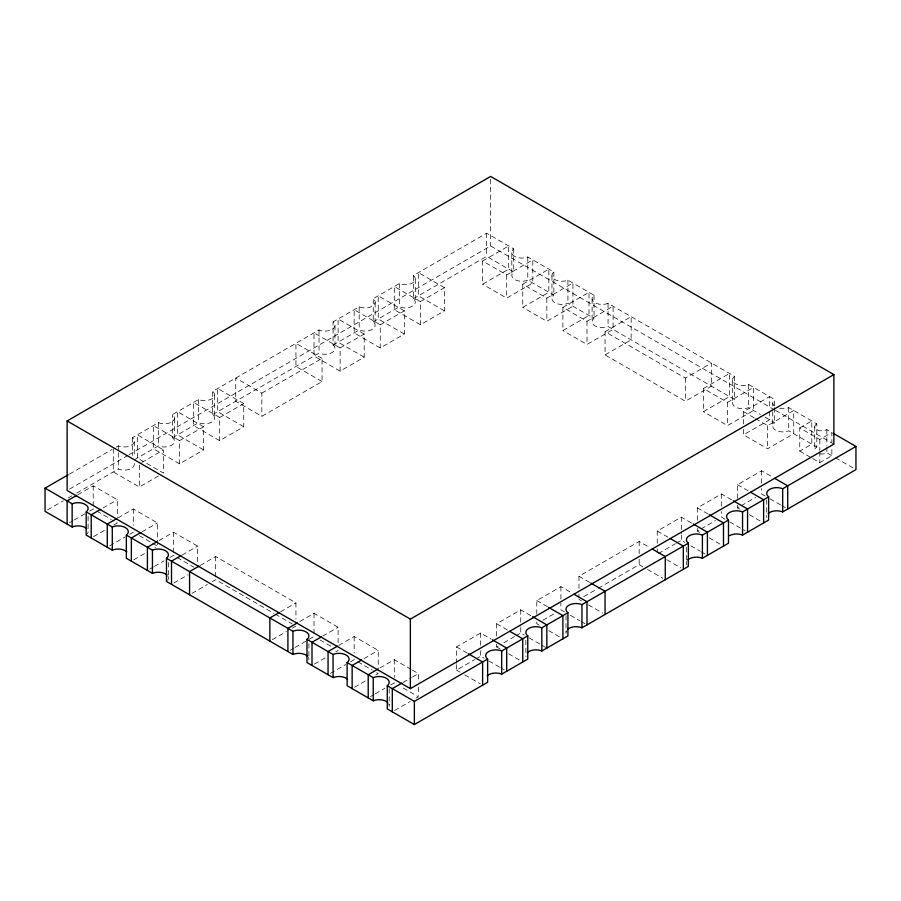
<?xml version="1.0" encoding="UTF-8"?>
<svg xmlns="http://www.w3.org/2000/svg" width="901" height="901" viewBox="0 0 901 901"><rect width="100%" height="100%" fill="white"/><g stroke="black" fill="none" stroke-linecap="round" stroke-linejoin="round"><path stroke-width="0.68" stroke-dasharray="4.5 3.38" d="M69.422 474.095L112.073 449.464M116.308 447.02L118.313 445.86A10.057 5.8 0 0 0 131.355 445.285A10.057 5.8 0 0 0 132.357 437.751L158.452 422.693A10.057 5.8 0 0 0 171.505 422.107A10.057 5.8 0 0 0 172.508 414.573L198.603 399.515A10.057 5.8 0 0 0 211.645 398.929A10.057 5.8 0 0 0 212.647 391.394L319.033 329.98A10.057 5.8 0 0 0 332.075 329.406A10.057 5.8 0 0 0 333.077 321.871L359.172 306.802A10.057 5.8 0 0 0 372.226 306.227A10.057 5.8 0 0 0 373.228 298.693L399.312 283.624A10.057 5.8 0 0 0 412.365 283.049A10.057 5.8 0 0 0 413.368 275.515L486.63 233.224L513.728 248.867A10.057 5.8 0 0 0 514.73 256.391A10.057 5.8 0 0 0 527.772 256.976L553.867 272.034A10.057 5.8 0 0 0 554.87 279.569A10.057 5.8 0 0 0 567.923 280.155L594.018 295.213A10.057 5.8 0 0 0 595.02 302.747A10.057 5.8 0 0 0 608.062 303.333L734.518 376.336A10.057 5.8 0 0 0 735.52 383.871A10.057 5.8 0 0 0 748.562 384.445L774.657 399.515L774.657 406.328M69.568 489.074L127.976 455.354M129.192 454.645L490.64 245.962L774.229 409.696M47.483 509.932L63.329 500.787M68.206 497.971L71.855 495.865M76.731 493.05L118.313 469.038A10.057 5.8 0 0 0 131.355 468.464A10.057 5.8 0 0 0 132.357 460.929M134.373 459.769L158.452 445.86A10.057 5.8 0 0 0 171.505 445.285A10.057 5.8 0 0 0 172.508 437.751L172.508 414.573M172.508 437.751L198.603 422.693A10.057 5.8 0 0 0 211.645 422.107A10.057 5.8 0 0 0 212.647 414.573L212.647 391.394M212.647 414.573L319.033 353.158A10.057 5.8 0 0 0 332.075 352.584A10.057 5.8 0 0 0 333.077 345.049L333.077 321.871M333.077 345.049L359.172 329.98A10.057 5.8 0 0 0 372.226 329.406A10.057 5.8 0 0 0 373.228 321.871L373.228 298.693M373.228 321.871L399.312 306.802A10.057 5.8 0 0 0 412.365 306.227A10.057 5.8 0 0 0 413.368 298.693L413.368 275.515M413.368 298.693L486.63 256.391L513.728 272.046A10.057 5.8 0 0 0 514.73 279.569A10.057 5.8 0 0 0 527.772 280.155L553.867 295.213A10.057 5.8 0 0 0 554.87 302.747A10.057 5.8 0 0 0 567.923 303.333L594.018 318.391A10.057 5.8 0 0 0 595.02 325.925A10.057 5.8 0 0 0 608.062 326.5L734.518 399.515A10.057 5.8 0 0 0 735.52 407.049A10.057 5.8 0 0 0 748.562 407.624L760.467 414.494M77.801 494.75L93.22 485.842L117.31 499.751L117.31 517.478M482.609 261.031L508.705 245.962L508.705 269.14L482.609 284.209L482.609 261.031L506.7 274.94L532.795 259.871L532.795 283.049L506.7 298.118L482.609 284.209M141.795 462.438L163.475 449.926L163.475 473.093L137.38 458.035L137.38 434.856L163.475 449.926M179.536 440.645L203.615 426.747L203.615 449.926L179.536 463.824L153.44 448.766L153.44 425.587L179.536 440.645L179.536 463.824M219.675 417.478L243.766 403.569L243.766 426.747L219.675 440.645L193.58 425.587L193.58 402.409L219.675 417.478L219.675 440.645M261.831 393.14L322.04 358.373L322.04 381.551L261.831 416.318L235.735 401.249L235.735 378.071L261.831 393.14L261.831 416.318M340.105 347.944L364.195 334.034L364.195 357.213L340.105 371.122L314.01 356.053L314.01 332.874L340.105 347.944L340.105 371.122M380.245 324.765L404.335 310.856L404.335 334.034L380.245 347.944L354.161 332.874L354.161 309.707L380.245 324.765L380.245 347.944M420.395 301.587L444.475 287.689L444.475 310.856L420.395 324.765L394.3 309.707L394.3 286.529L420.395 301.587L420.395 324.765M69.501 522.715L73.06 520.665M74.242 519.978L84.919 513.818M89.661 511.081L93.22 509.02L95.63 510.416M103.074 507.973L117.31 499.751M113.289 448.766L113.289 471.944L139.385 487.002L161.065 474.489M117.952 517.929L133.371 509.02L157.45 522.929L157.45 546.107L155.085 547.47M522.76 284.209L548.855 269.14L548.855 292.318L522.76 307.387L522.76 284.209L546.839 298.118L572.935 283.049L572.935 306.227L546.839 321.285L522.76 307.387M93.591 536.624L105.451 529.777M113.751 524.979L117.31 522.929L112.49 520.147M109.64 545.893L125.059 536.996M129.812 534.248L133.371 532.198M142.031 531.827L157.45 522.929M159.274 540.42L173.51 532.198L197.601 546.107L197.601 562.461M562.9 307.387L588.995 292.318L588.995 315.496L562.9 330.566L562.9 307.387L586.99 321.285L613.085 306.227L613.085 329.406L586.99 344.464L562.9 330.566M133.731 559.803L145.59 552.955M149.791 569.072L153.35 567.011M154.533 566.335L164.016 560.85M169.951 557.426L173.51 555.376L175.92 556.762M182.182 555.005L197.601 546.107M200.236 565.434L215.666 556.536L295.945 602.882L295.945 619.246M605.055 331.714L631.15 316.656L631.15 339.835L605.055 354.893L605.055 331.714L685.334 378.071L711.43 363.013L711.43 386.18L685.334 401.249L605.055 354.893M173.87 582.981L188.106 574.759M191.936 593.41L207.354 584.501M212.107 581.764L215.666 579.715L274.05 613.423M280.526 611.79L295.945 602.882M299.774 621.532L314.01 613.322L338.1 627.22L338.1 643.584M703.399 388.5L729.495 373.442L729.495 396.62L703.399 411.678L703.399 388.5L727.49 402.409L753.585 387.34L753.585 410.518L727.49 425.587L703.399 411.678M272.226 639.755L286.462 631.545M292.386 628.121L295.945 626.06M290.291 650.184L293.85 648.134M295.032 647.447L308.086 639.913M309.268 639.237L314.01 636.489M322.682 636.129L338.1 627.22M338.742 645.398L354.161 636.489L378.24 650.398L378.24 670.851M743.55 423.954L743.55 411.678L769.645 396.609L769.645 408.885M314.381 664.093L326.241 657.246M335.724 651.772L338.1 650.398M330.43 673.362L345.849 664.465M350.602 661.728L354.161 659.667L356.559 661.064M743.55 429.405L743.55 434.856L769.645 419.787L769.645 410.248M364.004 658.62L378.24 650.398M755.59 418.627L767.629 425.587L793.725 410.518L793.725 433.696L767.629 448.766L743.55 434.856M380.064 667.889L394.3 659.667L411.16 669.409M799.75 427.907L811.79 420.947L811.79 444.125L799.75 451.086L799.75 427.907L819.82 439.497L831.86 432.536L831.86 442.087M354.521 687.272L368.757 679.05M375.875 674.95L378.24 673.576L373.419 670.794M370.581 696.541L374.14 694.491M375.323 693.804L384.806 688.33M390.741 684.906L394.3 682.845L396.71 684.242M456.525 663.282L456.525 646.918L480.605 633.02L491.282 639.181M496.665 636.016L496.665 623.751L520.755 609.842L531.421 616.002M536.805 614.2L536.805 600.573L560.895 586.664L571.572 592.824M578.96 588.499L578.96 576.235L639.169 541.467L649.846 547.628M657.234 543.314L657.234 531.038L681.325 517.129L693.184 523.977M697.385 520.136L697.385 507.86L721.464 493.962L732.141 500.123M737.525 498.321L737.525 484.682L761.615 470.784L772.292 476.944M402.961 682.474L411.273 677.687M412.455 677L418.391 673.576L418.391 681.753M456.525 664.645L456.525 670.096L474.59 659.667M475.796 658.98L480.605 656.198L484.164 658.248M496.665 644.192L496.665 646.918L499.075 645.533M503.896 642.751L514.73 636.489M515.935 635.802L520.755 633.02L524.314 635.07M542.83 620.271L554.87 613.322M583.78 596.631L597.025 588.984M598.23 588.285L639.169 564.645L642.728 566.695M658.44 553.518L675.299 543.787M676.505 543.089L681.325 540.307L684.884 542.368M697.385 528.313L697.385 531.038L699.795 529.653M701.001 528.955L715.45 520.609M737.525 505.134L737.525 507.86L739.935 506.475M741.14 505.776L755.59 497.431M812.736 458.575L819.82 462.663L831.86 455.715L831.86 447.538M394.661 710.45L410.079 701.541M416.014 698.117L418.391 696.755L401.519 687.024M779.68 408.457A10.057 5.8 0 0 0 788.713 407.624L816.813 423.842L816.813 447.02A7.095 4.1 0 0 0 815.687 451.975M816.813 423.842A7.095 4.1 0 0 0 816.813 429.642A7.095 4.1 0 0 0 826.848 429.642L831.86 432.536M775.446 410.394L833.875 444.125M765.05 417.14L774.657 422.693A10.057 5.8 0 0 0 775.66 430.216A10.057 5.8 0 0 0 788.713 430.802L816.813 447.02M819.989 453.879A7.095 4.1 0 0 0 826.848 452.82L834.27 457.111M835.475 457.798L853.54 468.227M743.55 411.678L754.385 417.94M799.75 451.086L811.553 457.899M444.475 287.689L418.391 272.62L418.391 295.798L444.475 310.856M765.174 496.012L761.615 493.962L761.615 488.5M769.916 498.749L780.593 504.909M781.775 505.596L785.334 507.657M737.525 484.682L748.202 490.854M404.335 310.856L378.24 295.798L378.24 318.977L404.335 334.034M737.525 507.86L739.901 509.234M749.384 514.708L761.244 521.555M725.023 519.19L721.464 517.129L721.464 511.678M729.776 521.927L745.195 530.824M697.385 507.86L708.062 514.02M364.195 334.034L338.1 318.977L338.1 342.155L364.195 357.213M697.385 531.038L699.75 532.412M709.245 537.886L722.287 545.42M690.819 545.792L700.302 551.266M701.485 551.953L705.044 554.002M657.234 531.038L667.911 537.199M322.04 358.373L295.945 343.304L295.945 366.482L322.04 381.551M666.729 559.69L680.965 567.912M647.481 569.443L662.899 578.341M578.96 576.235L589.637 582.395M243.766 403.569L217.67 388.5L217.67 411.678L243.766 426.747M578.96 599.413L581.336 600.776M588.443 604.886L602.679 613.108M564.454 611.892L560.895 609.842L560.895 603.028M570.378 615.315L579.872 620.8M581.055 621.476L585.808 624.224M536.805 600.573L547.481 606.733M203.615 426.747L177.52 411.678L177.52 434.856L203.615 449.926M539.181 625.114L536.805 623.751L536.805 621.014M548.664 630.599L560.535 637.446M529.056 637.807L540.915 644.654M542.098 645.341L545.657 647.402M496.665 623.751L508.524 630.599M496.665 646.918L500.224 648.979M508.524 653.766L521.578 661.3M488.905 660.985L499.582 667.145M500.776 667.832L504.323 669.893M456.525 646.918L467.191 653.09M456.525 670.096L460.084 672.157M464.826 674.894L480.244 683.791M412.365 670.096L418.391 673.576M96.835 511.104L111.285 519.449M139.385 535.678L151.436 542.627M152.629 543.326L157.45 546.107M177.125 557.46L193.985 567.191M275.267 614.122L292.296 623.954M320.035 639.969L332.075 646.918M357.765 661.751L372.226 670.096M826.848 429.642L826.848 446.006M826.848 447.369L826.848 452.82M819.82 439.497L819.82 450.399M819.82 451.761L819.82 462.663M814.729 426.747L814.729 449.926M788.713 407.624L788.713 430.802M774.657 407.691L774.657 422.693M772.743 403.389L772.743 406.114M772.743 411.566L772.743 426.567M767.629 425.587L767.629 448.766M766.728 499.796L766.728 516.16A10.057 5.8 0 0 0 766.83 517.523M761.615 470.784L761.615 483.049M748.562 384.445L748.562 407.624M734.518 376.336L734.518 399.515M732.603 380.211L732.603 403.389M727.49 402.409L727.49 425.587M721.464 493.962L721.464 506.227M686.438 547.515L686.438 562.506M685.334 378.071L685.334 401.249M681.325 517.129L681.325 533.493M681.325 534.856L681.325 540.307M657.234 548.765L657.234 552.854M639.169 541.467L639.169 553.743M639.169 559.194L639.169 564.645M608.062 303.333L608.062 326.5M594.018 295.213L594.018 318.391M592.103 299.087L592.103 322.265M586.99 321.285L586.99 344.464M578.96 593.962L578.96 598.05M567.923 280.155L567.923 303.333M566.008 615.676L566.008 632.04M560.895 586.664L560.895 601.665M553.867 272.034L553.867 295.213M551.964 275.909L551.964 299.087M546.839 298.118L546.839 321.285M527.772 256.976L527.772 280.155M525.869 640.217L525.869 655.218A10.057 5.8 0 0 0 525.959 656.581M520.755 609.842L520.755 626.195M520.755 627.569L520.755 633.02M513.728 248.867L513.728 272.046M511.813 252.742L511.813 275.909M506.7 274.94L506.7 298.118M490.64 179.22L490.64 245.962M486.63 233.224L486.63 256.391M480.605 633.02L480.605 645.285M480.605 650.736L480.605 656.198M418.391 687.204L418.391 695.392M415.282 279.389L415.282 302.567M399.312 283.624L399.312 306.802M394.3 659.667L394.3 677.394M389.187 688.691L389.187 705.044M375.131 302.567L375.131 325.745M359.172 306.802L359.172 329.98M354.161 636.489L354.161 652.853M334.992 325.745L334.992 348.924M319.033 329.98L319.033 353.158M314.01 613.322L314.01 633.763M308.897 643.697L308.897 658.699M215.666 556.536L215.666 576.989M214.562 395.269L214.562 418.447M198.603 399.515L198.603 422.693M174.422 418.447L174.422 441.625M173.51 532.198L173.51 552.651M168.397 562.573L168.397 577.575M158.452 422.693L158.452 445.86M139.385 465.186L139.385 487.002M134.272 441.625L134.272 456.627M133.371 509.02L133.371 525.384M132.357 437.751L132.357 455.478M118.313 445.86L118.313 451.322M118.313 452.685L118.313 469.038M93.22 485.842L93.22 506.294M88.107 516.228L88.107 531.218A10.057 5.8 0 0 1 87.363 533.899M774.196 405.968A10.057 5.8 0 0 1 774.657 399.515M566.11 633.403A10.057 5.8 0 0 1 566.47 630.7M687.181 565.197A10.057 5.8 0 0 1 686.9 561.165M388.725 703.704A10.057 5.8 0 0 1 389.086 706.418M308.435 657.347A10.057 5.8 0 0 1 308.795 660.061M167.935 576.235A10.057 5.8 0 0 1 167.654 580.255"/><path stroke-width="1.35" d="M67.124 420.947L490.64 176.438L833.875 374.591L833.875 444.125L410.36 688.646L67.124 490.482L67.124 420.947L410.36 619.111L833.875 374.591M86.665 528.639A10.057 5.8 0 0 0 72.148 526.984L45.05 511.34L45.05 488.162L68.206 474.793M76.619 495.426L67.124 500.911L67.124 524.089M100.698 509.335L91.215 514.82L91.215 537.987M116.758 518.604L107.275 524.089L107.275 547.267M140.849 532.514L131.355 537.987L131.355 561.165M156.909 541.783L147.415 547.267L147.415 570.434M180.988 555.692L171.505 561.165L171.505 584.344M199.053 566.121L189.57 571.594L189.57 594.773M279.344 612.477L269.849 617.951L269.849 641.129M297.409 622.906L287.915 628.38L287.915 651.558M321.488 636.804L312.005 642.289L312.005 665.467M337.548 646.085L328.065 651.558L328.065 674.736M361.639 659.982L352.145 665.467L352.145 688.646M377.699 669.252L368.205 674.736L368.205 697.915M401.778 683.161L392.295 688.646L392.295 711.813M45.05 488.162L72.148 503.805A10.057 5.8 0 0 1 85.19 504.391A10.057 5.8 0 0 1 86.192 511.914L112.287 526.984A10.057 5.8 0 0 1 125.34 527.558A10.057 5.8 0 0 1 126.343 535.093L152.438 550.162A10.057 5.8 0 0 1 165.48 550.736A10.057 5.8 0 0 1 166.482 558.271L292.938 631.274A10.057 5.8 0 0 1 305.98 631.86A10.057 5.8 0 0 1 306.982 639.395L333.077 654.453A10.057 5.8 0 0 1 346.13 655.038A10.057 5.8 0 0 1 347.133 662.562L373.228 677.631A10.057 5.8 0 0 1 386.27 678.216A10.057 5.8 0 0 1 387.272 685.74L414.37 701.383L487.632 659.093A10.057 5.8 0 0 1 488.635 651.558A10.057 5.8 0 0 1 501.688 650.984L527.772 635.915A10.057 5.8 0 0 1 528.774 628.38A10.057 5.8 0 0 1 541.828 627.806L567.923 612.736A10.057 5.8 0 0 1 568.925 605.202A10.057 5.8 0 0 1 581.967 604.627L688.353 543.202A10.057 5.8 0 0 1 689.355 535.678A10.057 5.8 0 0 1 702.397 535.093L728.492 520.035A10.057 5.8 0 0 1 729.495 512.5A10.057 5.8 0 0 1 742.548 511.914L768.643 496.856A10.057 5.8 0 0 1 769.645 489.322A10.057 5.8 0 0 1 782.687 488.747L855.95 446.445L855.95 469.624L782.687 511.914A10.057 5.8 0 0 0 768.17 513.57M387.272 685.74L387.272 708.918L414.37 724.562L487.632 682.271L487.632 659.093M487.171 675.806A10.057 5.8 0 0 1 501.688 674.151L527.772 659.093L527.772 635.915M527.31 652.628A10.057 5.8 0 0 1 541.828 650.984L567.923 635.915L567.923 612.736M567.461 629.461A10.057 5.8 0 0 1 581.967 627.806L688.353 566.38L688.353 543.202M687.891 559.926A10.057 5.8 0 0 1 702.397 558.271L728.492 543.213L728.492 520.035M729.495 535.678A10.057 5.8 0 0 1 742.548 535.093L768.643 520.035L768.643 496.856M833.065 433.235L855.95 446.445M774.657 478.307L787.711 485.842L787.711 509.02M750.578 492.216L763.62 499.751L763.62 522.929M733.335 500.81L747.56 509.02L747.56 532.198M709.245 514.708L723.48 522.929L723.48 546.107M693.184 523.977L707.42 532.198L707.42 555.376M670.288 538.573L683.33 546.107L683.33 569.286M652.223 549.002L665.265 556.536L665.265 579.715M590.819 583.082L605.055 591.304L605.055 614.471M573.937 594.198L586.99 601.733L586.99 624.9M548.664 607.42L562.9 615.631L562.9 638.809M532.615 616.689L546.839 624.9L546.839 648.078M509.707 631.274L522.76 638.809L522.76 661.987M492.464 639.868L506.7 648.078L506.7 671.256M468.385 653.766L482.609 661.987L482.609 685.165M126.804 551.817A10.057 5.8 0 0 0 112.287 550.162L86.192 535.093L86.192 511.914M166.944 574.996A10.057 5.8 0 0 0 152.438 573.34L126.343 558.271L126.343 535.093M307.444 656.108A10.057 5.8 0 0 0 292.938 654.453L166.482 581.449L166.482 558.271M347.595 679.286A10.057 5.8 0 0 0 333.077 677.631L306.982 662.562L306.982 639.395M387.734 702.465A10.057 5.8 0 0 0 373.228 700.809L347.133 685.74L347.133 662.562M782.687 488.747L782.687 511.914M742.548 511.914L742.548 535.093M702.397 535.093L702.397 558.271M581.967 604.627L581.967 627.806M541.828 627.806L541.828 650.984M501.688 650.984L501.688 674.151M414.37 701.383L414.37 724.562M410.36 619.111L410.36 688.646M373.228 677.631L373.228 700.809M333.077 654.453L333.077 677.631M292.938 631.274L292.938 654.453M152.438 550.162L152.438 573.34M112.287 526.984L112.287 550.162M72.148 503.805L72.148 526.984"/></g></svg>
